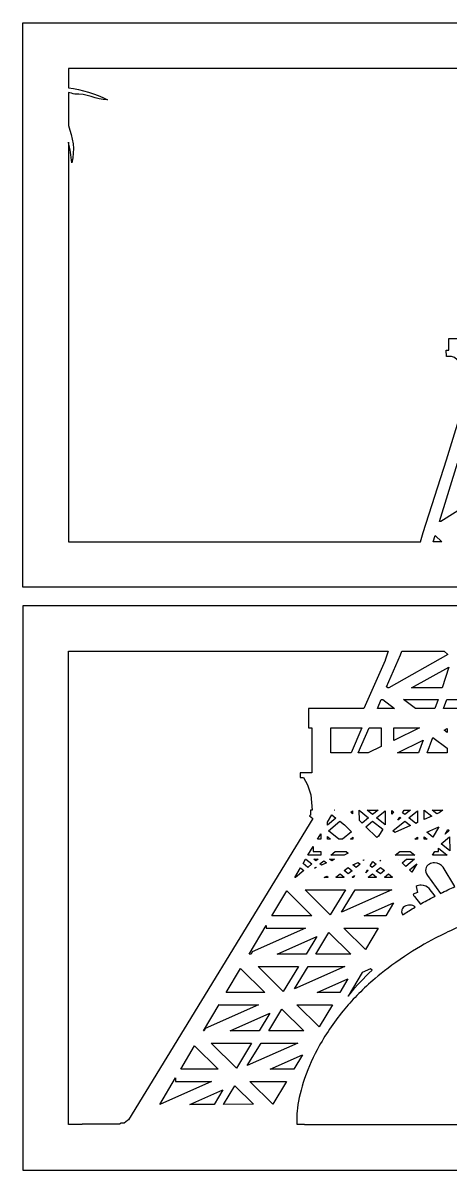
# Model space of a CAD drawing. Extents: x -437 to 3052, y -819 to 142.
# Drawn here: x -436.8 to -266.5, y -797.9 to -341.1 of the extents above; entities that cross this region are included whole.
import ezdxf

# ---------------------------------------------------------------- set-up
doc = ezdxf.new("R2010")
doc.units = 0
doc.layers.add('LAYER_1', color=7, linetype='CONTINUOUS')

msp = doc.modelspace()

# ---------------------------------------------------------------- linework, layer by layer
at = {"layer": 'LAYER_1', "color": 7}
for points in [[(-250.91, -527.54), (-270.19, -539.59), (-270.8, -539.59), (-263.59, -516.36), (-250.91, -527.54)], [(-273.25, -547.64), (-272.53, -545.24), (-269.84, -547.64), (-273.25, -547.64)], [(-259.51, -573.17), (-269.12, -573.17), (-276.84, -573.17), (-279.67, -573.17), (-284.96, -573.17), (-432.41, -573.17), (-436.81, -573.17), (-436.81, -797.89), (34.85, -797.89)], [(-395.06, -778.18), (-396.43, -779.28), (-397.61, -779.28), (-398.26, -779.6), (-413.13, -779.6), (-413.13, -779.75), (-418.67, -779.75), (-418.67, -778.18), (-418.67, -591.31), (-291.16, -591.31), (-292.42, -594.85), (-292.45, -594.9), (-300.98, -614.11), (-322.96, -614.11), (-322.96, -621.78), (-321.71, -621.78), (-321.71, -639.71), (-326.35, -639.71), (-326.35, -641.6), (-325.01, -641.6), (-323.32, -644.5), (-322.06, -648.44), (-321.51, -654.63), (-322.2, -654.63), (-322.2, -656.53), (-322.18, -656.53), (-322.59, -656.85), (-321.25, -657.89), (-394.69, -777.88), (-395.06, -778.18)], [(-286.29, -592.7), (-285.8, -591.31), (-268.84, -591.31), (-267.46, -592.51), (-291, -605.88), (-291.33, -605.88), (-291.82, -605.51), (-286.31, -592.72), (-286.29, -592.7)], [(-269.64, -605.81), (-281.88, -605.85), (-267.05, -597.6), (-269.64, -605.81)], [(-295.53, -614.11), (-294, -610.55), (-293.38, -610.55), (-288.66, -614.11), (-295.53, -614.11)], [(-272.59, -614.11), (-280.36, -614.11), (-285.1, -610.55), (-271.28, -610.55), (-272.59, -614.11)], [(-262.99, -614.11), (-269.21, -614.11), (-267.9, -610.55), (-255.68, -610.55), (-262.99, -614.11)], [(-306.02, -631.73), (-314.04, -631.73), (-314.04, -621.78), (-301.73, -621.78), (-306.02, -631.73)], [(-294.04, -621.78), (-294.04, -629.25), (-299.13, -631.73), (-303.12, -631.73), (-298.83, -621.78), (-294.04, -621.78)], [(-278.71, -621.78), (-288.98, -626.79), (-288.98, -621.78), (-278.71, -621.78)], [(-267.73, -629.88), (-267.73, -631.73), (-275.7, -631.73), (-273.43, -625.58), (-267.73, -629.88)], [(-267.73, -623.59), (-268.94, -622.69), (-267.73, -622.1), (-267.73, -623.59)], [(-287.55, -631.73), (-277.24, -626.72), (-279.09, -631.73), (-287.55, -631.73)], [(-313.66, -656.44), (-312.05, -657.72), (-315.42, -660.49), (-315.42, -659.4), (-313.66, -656.44)], [(-312.45, -654.54), (-312.58, -654.63), (-312.53, -654.54), (-312.45, -654.54)], [(-306.04, -655.36), (-305.43, -654.86), (-305.42, -655.97), (-306.04, -655.36)], [(-299, -657.61), (-301.61, -659.73), (-302.7, -658.66), (-302.74, -654.58), (-299, -657.61)], [(-297.42, -656.32), (-299.62, -654.54), (-295.23, -654.54), (-297.42, -656.32)], [(-295.83, -657.6), (-292.43, -654.83), (-292.42, -660.37), (-295.83, -657.6)], [(-289.73, -656.13), (-289.73, -654.68), (-289.14, -655.17), (-289.73, -656.13)], [(-286.12, -657.61), (-287.32, -658.58), (-286.52, -657.29), (-286.12, -657.61)], [(-284.54, -656.32), (-285.46, -655.57), (-284.83, -654.54), (-282.35, -654.54), (-284.54, -656.32)], [(-279.53, -654.81), (-279.53, -659.52), (-280.21, -659.82), (-282.96, -657.6), (-279.53, -654.81)], [(-276.83, -658.32), (-276.83, -654.59), (-273.87, -657.01), (-276.83, -658.32)], [(-273.73, -654.54), (-269.48, -654.54), (-270.89, -655.68), (-271.82, -656.09), (-273.73, -654.54)], [(-305.85, -663.18), (-309.43, -666.1), (-310.95, -666.1), (-315.07, -662.79), (-310.45, -658.99), (-308.61, -660.46), (-305.85, -663.18)], [(-295.12, -664.93), (-295.8, -665.48), (-300.18, -661.15), (-297.42, -658.89), (-293.41, -662.14), (-295.12, -664.93)], [(-289.38, -662.83), (-284.54, -658.89), (-282.27, -660.73), (-288.54, -663.51), (-289.38, -662.83)], [(-275.84, -663.36), (-271.02, -661.24), (-273.45, -665.3), (-275.84, -663.36)], [(-267.42, -662.27), (-266.86, -662.73), (-268.51, -664.1), (-267.42, -662.27)], [(-318.12, -666.1), (-319.4, -666.1), (-318.12, -663.94), (-318.12, -666.1)], [(-314.17, -666.1), (-315.42, -666.1), (-315.42, -665.1), (-314.17, -666.1)], [(-306.27, -666.1), (-305.33, -665.34), (-305.32, -666.1), (-306.27, -666.1)], [(-280.54, -666.1), (-279.52, -665.27), (-279.52, -666.1), (-280.54, -666.1)], [(-276.82, -665.15), (-275.65, -666.1), (-276.82, -666.1), (-276.82, -665.15)], [(-270.11, -668.01), (-266.73, -665.22), (-266.67, -670.8), (-270.11, -668.01)], [(-318.12, -671.03), (-318.12, -672.48), (-323.2, -672.48), (-321.16, -669.04), (-321.16, -671.03), (-318.12, -671.03)], [(-312.33, -671.03), (-308, -671.03), (-307.1, -671.75), (-308.77, -672.49), (-314.12, -672.48), (-312.33, -671.03)], [(-288.42, -672.51), (-286.6, -671.03), (-282.43, -671.03), (-280.59, -672.52), (-288.42, -672.51)], [(-272.67, -671.03), (-271.21, -671.03), (-271.21, -669.7), (-267.71, -672.53), (-273.56, -672.52), (-272.67, -671.03)], [(-321.6, -676), (-323.24, -677.34), (-325.16, -675.78), (-324.12, -674.03), (-324.02, -674.03), (-321.6, -676)], [(-320.02, -674.71), (-320.86, -674.03), (-319.18, -674.03), (-320.02, -674.71)], [(-317.83, -676.51), (-318.44, -676), (-316.87, -674.73), (-315.79, -675.6), (-317.83, -676.51)], [(-312.6, -674.03), (-313.05, -674.39), (-313.73, -674.69), (-314.55, -674.03), (-312.6, -674.03)], [(-302.36, -676.09), (-303.96, -677.39), (-305.3, -676.32), (-303.22, -675.41), (-302.36, -676.09)], [(-300.93, -674.4), (-301.06, -674.6), (-301.18, -674.51), (-300.93, -674.4)], [(-295.94, -676.09), (-297.56, -677.39), (-298.44, -676.68), (-297.38, -674.95), (-295.94, -676.09)], [(-294.37, -674.52), (-294.2, -674.69), (-294.35, -674.81), (-294.61, -674.6), (-294.32, -674.6), (-294.37, -674.52)], [(-287.1, -674.05), (-287.12, -674.06), (-287.13, -674.05), (-287.1, -674.05)], [(-284.21, -676.94), (-285.68, -675.48), (-283.94, -674.05), (-280.66, -674.05), (-284.21, -676.94)], [(-279.81, -675.92), (-281.83, -679.29), (-282.78, -678.35), (-279.81, -675.92)], [(-324.81, -678.63), (-328.16, -681.36), (-328.48, -681.36), (-326.19, -677.5), (-324.81, -678.63)], [(-319.88, -677.41), (-320.52, -677.7), (-320.02, -677.3), (-319.88, -677.41)], [(-308.78, -681.26), (-308.9, -681.36), (-311.9, -681.36), (-312.04, -681.24), (-310.41, -679.95), (-308.78, -681.26)], [(-308.79, -678.66), (-307.16, -677.36), (-305.55, -678.67), (-307.17, -679.97), (-308.79, -678.66)], [(-304.7, -680.54), (-305.2, -681.36), (-305.45, -681.36), (-305.58, -681.25), (-304.7, -680.54)], [(-299.49, -678.38), (-299.14, -678.66), (-300.18, -679.5), (-299.49, -678.38)], [(-297.52, -679.95), (-295.89, -681.24), (-296.04, -681.36), (-299.03, -681.36), (-299.15, -681.26), (-297.52, -679.95)], [(-295.95, -678.68), (-294.34, -677.37), (-292.73, -678.66), (-294.33, -679.96), (-295.95, -678.68)], [(-292.58, -681.36), (-292.73, -681.24), (-291.13, -679.93), (-289.48, -681.25), (-289.61, -681.36), (-292.58, -681.36)], [(-315.2, -681.24), (-315.35, -681.36), (-316.77, -681.36), (-315.65, -680.87), (-315.2, -681.24)], [(-321.62, -696.62), (-337.56, -696.62), (-331.66, -686.7), (-321.62, -696.62)], [(-308.22, -686.29), (-314.31, -696.21), (-324.34, -686.29), (-308.22, -686.29)], [(-304.35, -686.29), (-289.79, -686.29), (-309.81, -695.17), (-304.35, -686.29)], [(-300.77, -696.62), (-289.15, -691.51), (-292.21, -696.62), (-300.77, -696.62)], [(-324.19, -701.55), (-345.42, -710.96), (-345.85, -711.88), (-346.64, -711.88), (-339.87, -700.5), (-339.87, -701.55), (-324.19, -701.55)], [(-320.08, -711.88), (-314.82, -703.33), (-306.16, -711.88), (-320.08, -711.88)], [(-300.28, -710.08), (-308.9, -701.55), (-295.16, -701.55), (-300.28, -710.08)], [(-323.92, -711.88), (-335.48, -711.88), (-319.65, -704.92), (-323.92, -711.88)], [(-333.02, -726.73), (-343.06, -716.81), (-326.95, -716.81), (-333.02, -726.73)], [(-323.11, -716.81), (-308.51, -716.81), (-328.59, -725.72), (-323.11, -716.81)], [(-340.33, -727.14), (-355.73, -727.14), (-350.03, -717.57), (-340.33, -727.14)], [(-319.49, -727.14), (-307.28, -721.78), (-310.5, -727.14), (-319.49, -727.14)], [(-342.91, -732.07), (-364.14, -741.49), (-364.57, -742.4), (-364.81, -742.4), (-358.59, -731.95), (-358.59, -732.07), (-342.91, -732.07)], [(-338.37, -735.44), (-342.64, -742.4), (-354.19, -742.4), (-338.37, -735.44)], [(-338.85, -742.4), (-333.57, -733.82), (-324.88, -742.4), (-338.85, -742.4)], [(-327.62, -732.07), (-313.45, -732.07), (-318.72, -740.87), (-327.62, -732.07)], [(-359.05, -757.66), (-373.89, -757.66), (-368.4, -748.43), (-359.05, -757.66)], [(-361.77, -747.33), (-345.66, -747.33), (-351.74, -757.25), (-361.77, -747.33)], [(-341.88, -747.33), (-327.22, -747.33), (-347.38, -756.27), (-341.88, -747.33)], [(-338.2, -757.66), (-325.41, -752.04), (-328.78, -757.66), (-338.2, -757.66)], [(-375.98, -761.19), (-375.98, -762.6), (-361.62, -762.6), (-382.27, -771.75), (-375.98, -761.19)], [(-337.14, -771.62), (-337.2, -771.62), (-346.33, -762.6), (-331.74, -762.6), (-337.14, -771.62)], [(-360.64, -771.74), (-370.34, -771.8), (-357.09, -765.97), (-360.64, -771.74)], [(-356.88, -771.72), (-352.32, -764.31), (-344.88, -771.66), (-356.88, -771.72)]]:
    msp.add_lwpolyline(points, dxfattribs=at)
for points, knots in [([(28.36, -341.05), (28.36, -341.05), (15.3, -341.05), (15.3, -341.05), (15.3, -341.05), (12.58, -341.05), (12.58, -341.05), (12.58, -341.05), (12.39, -341.05), (12.39, -341.05), (12.39, -341.05), (-47.29, -341.05), (-47.29, -341.05), (-47.29, -341.05), (-52.12, -341.05), (-52.12, -341.05), (-52.12, -341.05), (-57.39, -341.05), (-57.39, -341.05), (-57.39, -341.05), (-165.37, -341.05), (-165.37, -341.05), (-165.37, -341.05), (-168.95, -341.05), (-168.95, -341.05), (-168.95, -341.05), (-179.53, -341.05), (-179.53, -341.05), (-179.53, -341.05), (-186.25, -341.05), (-186.25, -341.05), (-186.25, -341.05), (-196.2, -341.05), (-196.2, -341.05), (-196.2, -341.05), (-198.37, -341.05), (-198.37, -341.05), (-198.37, -341.05), (-198.96, -341.05), (-198.96, -341.05), (-198.96, -341.05), (-202.5, -341.05), (-202.5, -341.05), (-202.5, -341.05), (-203.52, -341.05), (-203.52, -341.05), (-203.52, -341.05), (-205.69, -341.05), (-205.69, -341.05), (-205.69, -341.05), (-215.54, -341.05), (-215.54, -341.05), (-215.54, -341.05), (-220.3, -341.05), (-220.3, -341.05), (-220.3, -341.05), (-232.94, -341.05), (-232.94, -341.05), (-232.94, -341.05), (-236.52, -341.05), (-236.52, -341.05), (-236.52, -341.05), (-432.41, -341.05), (-432.41, -341.05), (-432.41, -341.05), (-436.81, -341.05), (-436.81, -341.05), (-436.81, -341.05), (-436.81, -356.63), (-436.81, -356.63), (-436.81, -356.63), (-436.81, -360.08), (-436.81, -360.08), (-436.81, -360.08), (-436.81, -436.17), (-436.81, -436.17), (-436.81, -436.17), (-436.81, -438.32), (-436.81, -438.32), (-436.81, -438.32), (-436.81, -565.78), (-436.81, -565.78), (-436.81, -565.78), (-432.41, -565.78), (-432.41, -565.78), (-432.41, -565.78), (-283.99, -565.78), (-283.99, -565.78), (-283.99, -565.78), (-278.73, -565.78), (-278.73, -565.78), (-278.73, -565.78), (-271.96, -565.78), (-271.96, -565.78), (-271.96, -565.78), (-264.07, -565.78), (-264.07, -565.78), (-264.07, -565.78), (-258.65, -565.78), (-258.65, -565.78), (-258.65, -565.78), (-255.32, -565.78), (-255.32, -565.78), (-255.32, -565.78), (-249.48, -565.78), (-249.48, -565.78), (-249.48, -565.78), (-242.25, -565.78), (-242.25, -565.78), (-242.25, -565.78), (-238.3, -565.78), (-238.3, -565.78), (-238.3, -565.78), (-235.56, -565.78), (-235.56, -565.78), (-235.56, -565.78), (-166.33, -565.78), (-166.33, -565.78), (-166.33, -565.78), (-163.59, -565.78), (-163.59, -565.78), (-163.59, -565.78), (-157.59, -565.78), (-157.59, -565.78), (-157.59, -565.78), (-150.36, -565.78), (-150.36, -565.78), (-150.36, -565.78), (-144.52, -565.78), (-144.52, -565.78), (-144.52, -565.78), (-141.19, -565.78), (-141.19, -565.78), (-141.19, -565.78), (-135.77, -565.78), (-135.77, -565.78), (-135.77, -565.78), (-127.88, -565.78), (-127.88, -565.78), (-127.88, -565.78), (-123.16, -565.78), (-123.16, -565.78), (-123.16, -565.78), (-117.9, -565.78), (-117.9, -565.78), (-117.9, -565.78), (-20.66, -565.78), (-20.66, -565.78), (-20.66, -565.78), (-19.56, -565.78), (-19.56, -565.78), (-19.56, -565.78), (-9.58, -565.78), (-9.58, -565.78), (-9.58, -565.78), (-6.75, -565.78), (-6.75, -565.78), (-6.75, -565.78), (1.15, -565.78), (1.15, -565.78), (1.15, -565.78), (3.33, -565.78), (3.33, -565.78), (3.33, -565.78), (26.2, -565.78), (26.2, -565.78), (26.2, -565.78), (27.77, -565.78), (27.77, -565.78), (27.97, -565.6), (28.17, -565.41), (28.36, -565.23), (28.36, -565.23), (28.36, -565.78), (28.36, -565.78), (28.36, -565.78), (34.85, -565.78), (34.85, -565.78), (34.85, -565.78), (34.85, -557.04), (34.85, -557.04), (34.85, -557.04), (34.85, -553.54), (34.85, -553.54), (34.85, -553.54), (34.85, -542.28), (34.85, -542.28), (34.85, -542.28), (34.85, -538.37), (34.85, -538.37), (34.85, -538.37), (34.85, -528.08), (34.85, -528.08), (34.85, -528.08), (34.85, -523.79), (34.85, -523.79), (34.85, -523.79), (34.85, -507.18), (34.85, -507.18), (34.85, -507.18), (34.85, -491.04), (34.85, -491.04), (34.85, -491.04), (34.85, -485.68), (34.85, -485.68), (34.85, -485.68), (34.85, -482.61), (34.85, -482.61), (34.85, -482.61), (34.85, -469.39), (34.85, -469.39), (34.85, -469.39), (34.85, -466.6), (34.85, -466.6), (34.85, -466.6), (34.85, -456.54), (34.85, -456.54), (34.85, -456.54), (34.85, -445.89), (34.85, -445.89), (34.85, -445.89), (34.85, -422.65), (34.85, -422.65), (34.85, -422.65), (34.85, -410.75), (34.85, -410.75), (34.85, -410.75), (34.85, -394.08), (34.85, -394.08), (34.85, -394.08), (34.85, -387.98), (34.85, -387.98), (34.85, -387.98), (34.85, -369.64), (34.85, -369.64), (34.85, -369.64), (34.85, -362.57), (34.85, -362.57), (34.85, -362.57), (34.85, -358.99), (34.85, -358.99), (34.85, -358.99), (34.85, -356.34), (34.85, -356.34), (34.85, -356.34), (34.85, -352.51), (34.85, -352.51), (34.85, -352.51), (34.85, -344.19), (34.85, -344.19), (34.85, -344.19), (34.85, -342.39), (34.85, -342.39), (34.85, -342.39), (34.85, -341.05), (34.85, -341.05), (34.85, -341.05), (32.71, -341.05), (32.71, -341.05), (32.71, -341.05), (28.36, -341.05), (28.36, -341.05)], [0, 0, 0, 0, 1, 1, 1, 2, 2, 2, 3, 3, 3, 4, 4, 4, 5, 5, 5, 6, 6, 6, 7, 7, 7, 8, 8, 8, 9, 9, 9, 10, 10, 10, 11, 11, 11, 12, 12, 12, 13, 13, 13, 14, 14, 14, 15, 15, 15, 16, 16, 16, 17, 17, 17, 18, 18, 18, 19, 19, 19, 20, 20, 20, 21, 21, 21, 22, 22, 22, 23, 23, 23, 24, 24, 24, 25, 25, 25, 26, 26, 26, 27, 27, 27, 28, 28, 28, 29, 29, 29, 30, 30, 30, 31, 31, 31, 32, 32, 32, 33, 33, 33, 34, 34, 34, 35, 35, 35, 36, 36, 36, 37, 37, 37, 38, 38, 38, 39, 39, 39, 40, 40, 40, 41, 41, 41, 42, 42, 42, 43, 43, 43, 44, 44, 44, 45, 45, 45, 46, 46, 46, 47, 47, 47, 48, 48, 48, 49, 49, 49, 50, 50, 50, 51, 51, 51, 52, 52, 52, 53, 53, 53, 54, 54, 54, 55, 55, 55, 56, 56, 56, 57, 57, 57, 58, 58, 58, 59, 59, 59, 60, 60, 60, 61, 61, 61, 62, 62, 62, 63, 63, 63, 64, 64, 64, 65, 65, 65, 66, 66, 66, 67, 67, 67, 68, 68, 68, 69, 69, 69, 70, 70, 70, 71, 71, 71, 72, 72, 72, 73, 73, 73, 74, 74, 74, 75, 75, 75, 76, 76, 76, 77, 77, 77, 78, 78, 78, 79, 79, 79, 80, 80, 80, 81, 81, 81, 82, 82, 82, 83, 83, 83, 84, 84, 84, 85, 85, 85, 86, 86, 86, 87, 87, 87, 87]), ([(-278.36, -547.64), (-278.36, -547.64), (-418.67, -547.64), (-418.67, -547.64), (-418.67, -547.64), (-418.67, -388.52), (-418.67, -388.52), (-418.06, -391.22), (-417.56, -393.93), (-417.34, -396.73), (-416.03, -391.55), (-416.89, -386.63), (-418.67, -381.91), (-418.67, -381.91), (-418.67, -368.74), (-418.67, -368.74), (-417.85, -368.97), (-417.02, -369.19), (-416.18, -369.4), (-411.64, -369.02), (-407.55, -371.66), (-403.13, -371.64), (-407.94, -369.16), (-413.26, -367.64), (-418.67, -366.85), (-418.67, -366.85), (-418.67, -359.19), (-418.67, -359.19), (-418.67, -359.19), (-238.13, -359.19), (-238.13, -359.19), (-238.13, -359.19), (-240.72, -384.32), (-240.72, -384.32), (-240.72, -384.32), (-244.63, -414.02), (-244.63, -414.02), (-244.63, -414.02), (-244.63, -414.04), (-244.63, -414.04), (-244.63, -414.04), (-249.89, -444.05), (-249.89, -444.05), (-249.89, -444.05), (-249.89, -444.08), (-249.89, -444.08), (-249.89, -444.08), (-254.09, -466.69), (-254.09, -466.69), (-254.09, -466.69), (-267.09, -466.69), (-267.09, -466.69), (-267.09, -466.69), (-267.09, -471.41), (-267.09, -471.41), (-267.09, -471.41), (-268.11, -471.41), (-268.11, -471.41), (-268.11, -471.41), (-267.93, -473.94), (-267.93, -473.94), (-267.93, -473.94), (-265.99, -473.94), (-265.99, -473.94), (-262.55, -474.46), (-260.43, -479.6), (-260.17, -488.04), (-260.17, -488.04), (-260.16, -488.32), (-260.16, -488.32), (-260.16, -488.32), (-259.67, -488.32), (-259.67, -488.32), (-259.67, -488.32), (-259.81, -488.74), (-259.81, -488.74), (-259.81, -488.74), (-267.97, -515.06), (-267.97, -515.06), (-267.97, -515.06), (-277.21, -543.95), (-277.21, -543.95), (-277.21, -543.95), (-278.36, -547.64), (-278.36, -547.64)], [0, 0, 0, 0, 1, 1, 1, 2, 2, 2, 3, 3, 3, 4, 4, 4, 5, 5, 5, 6, 6, 6, 7, 7, 7, 8, 8, 8, 9, 9, 9, 10, 10, 10, 11, 11, 11, 12, 12, 12, 13, 13, 13, 14, 14, 14, 15, 15, 15, 16, 16, 16, 17, 17, 17, 18, 18, 18, 19, 19, 19, 20, 20, 20, 21, 21, 21, 22, 22, 22, 23, 23, 23, 24, 24, 24, 25, 25, 25, 26, 26, 26, 27, 27, 27, 28, 28, 28, 28]), ([(-275.6, -680.55), (-276.24, -679.67), (-276.47, -678.75), (-276.27, -677.9), (-276.09, -677.12), (-275.56, -676.44), (-274.8, -676.03), (-274.23, -675.73), (-273.5, -675.56), (-272.76, -675.56), (-271.29, -675.56), (-270.05, -676.2), (-269.36, -677.32), (-269.36, -677.32), (-264.65, -685.01), (-264.65, -685.01), (-266.41, -685.8), (-268.25, -686.69), (-270.4, -687.77), (-270.4, -687.77), (-275.6, -680.55), (-275.6, -680.55)], [0, 0, 0, 0, 1, 1, 1, 2, 2, 2, 3, 3, 3, 4, 4, 4, 5, 5, 5, 6, 6, 6, 7, 7, 7, 7]), ([(-280.76, -688.99), (-281, -688.69), (-281.18, -688.38), (-281.29, -688.05), (-281.29, -688.05), (-279.54, -687.29), (-279.54, -687.29), (-279.54, -687.29), (-280.1, -684.99), (-280.1, -684.99), (-280.1, -684.99), (-280.06, -684.96), (-280.06, -684.96), (-279.55, -684.62), (-278.84, -684.43), (-278.05, -684.43), (-276.76, -684.43), (-275.53, -684.93), (-274.93, -685.71), (-274.93, -685.71), (-272.52, -688.86), (-272.52, -688.86), (-272.59, -688.89), (-272.67, -688.93), (-272.73, -688.97), (-274.94, -690.1), (-276.73, -691.05), (-278.36, -691.96), (-278.36, -691.96), (-280.76, -688.99), (-280.76, -688.99)], [0, 0, 0, 0, 1, 1, 1, 2, 2, 2, 3, 3, 3, 4, 4, 4, 5, 5, 5, 6, 6, 6, 7, 7, 7, 8, 8, 8, 9, 9, 9, 10, 10, 10, 10]), ([(-74.24, -779.6), (-74.24, -779.6), (-77.38, -779.6), (-77.38, -779.6), (-77.38, -779.6), (-77.38, -779.75), (-77.38, -779.75), (-77.38, -779.75), (-324.58, -779.75), (-324.58, -779.75), (-324.58, -779.75), (-324.58, -779.6), (-324.58, -779.6), (-324.58, -779.6), (-327.65, -779.6), (-327.65, -779.6), (-327.65, -779.15), (-327.65, -778.67), (-327.65, -778.18), (-327.63, -776.41), (-327.57, -774.5), (-327.41, -773.23), (-326.92, -769.52), (-325.97, -765.65), (-324.52, -761.42), (-322.94, -756.83), (-320.99, -752.48), (-318.73, -748.47), (-315.76, -743.23), (-312.31, -738.25), (-308.48, -733.67), (-305.11, -729.64), (-301.07, -725.59), (-296.47, -721.62), (-293.29, -718.87), (-289.65, -716.17), (-284.67, -712.84), (-280.33, -709.96), (-276.35, -707.58), (-272.48, -705.58), (-267.15, -702.81), (-261.47, -700.26), (-255.59, -698), (-250.96, -696.23), (-244.83, -693.99), (-238.4, -692.44), (-232.58, -691.04), (-226.39, -690.21), (-220.58, -689.52), (-214.73, -688.78), (-208.87, -688.45), (-200.99, -688.4), (-200.67, -688.39), (-200.35, -688.39), (-200.03, -688.39), (-194.31, -688.39), (-188.53, -688.74), (-181.31, -689.52), (-175.49, -690.21), (-169.31, -691.04), (-163.49, -692.44), (-157.06, -693.99), (-150.92, -696.23), (-146.3, -698), (-140.44, -700.25), (-134.75, -702.8), (-129.41, -705.58), (-125.55, -707.58), (-121.56, -709.95), (-117.22, -712.84), (-112.23, -716.17), (-108.59, -718.88), (-105.42, -721.62), (-100.81, -725.6), (-96.77, -729.66), (-93.41, -733.67), (-89.57, -738.26), (-86.12, -743.24), (-83.16, -748.47), (-80.9, -752.48), (-78.95, -756.83), (-77.37, -761.42), (-75.92, -765.64), (-74.97, -769.5), (-74.48, -773.23), (-74.31, -774.48), (-74.26, -776.4), (-74.24, -778.18), (-74.24, -778.67), (-74.24, -779.15), (-74.24, -779.6)], [0, 0, 0, 0, 1, 1, 1, 2, 2, 2, 3, 3, 3, 4, 4, 4, 5, 5, 5, 6, 6, 6, 7, 7, 7, 8, 8, 8, 9, 9, 9, 10, 10, 10, 11, 11, 11, 12, 12, 12, 13, 13, 13, 14, 14, 14, 15, 15, 15, 16, 16, 16, 17, 17, 17, 18, 18, 18, 19, 19, 19, 20, 20, 20, 21, 21, 21, 22, 22, 22, 23, 23, 23, 24, 24, 24, 25, 25, 25, 26, 26, 26, 27, 27, 27, 28, 28, 28, 29, 29, 29, 30, 30, 30, 30]), ([(-285.82, -694.58), (-285.75, -694.12), (-285.5, -693.46), (-284.72, -692.98), (-284.07, -692.57), (-283.28, -692.35), (-282.49, -692.35), (-281.65, -692.35), (-280.93, -692.61), (-280.58, -693.05), (-280.58, -693.05), (-280.48, -693.17), (-280.48, -693.17), (-282.14, -694.15), (-283.6, -695.07), (-284.94, -695.99), (-284.94, -695.99), (-285.24, -696.2), (-285.32, -696.26), (-285.32, -696.26), (-285.49, -696.06), (-285.49, -696.06), (-285.73, -695.79), (-285.92, -695.23), (-285.82, -694.58)], [0, 0, 0, 0, 1, 1, 1, 2, 2, 2, 3, 3, 3, 4, 4, 4, 5, 5, 5, 6, 6, 6, 7, 7, 7, 8, 8, 8, 8]), ([(-301.56, -719.26), (-301.56, -719.26), (-298.26, -717.81), (-298.26, -717.81), (-298.26, -717.81), (-298.29, -717.69), (-298.29, -717.69), (-298.29, -717.69), (-297.64, -718.29), (-297.64, -718.29), (-301.01, -721.49), (-303.89, -724.56), (-306.42, -727.68), (-306.66, -727.98), (-306.91, -728.28), (-307.15, -728.58), (-307.15, -728.58), (-301.56, -719.26), (-301.56, -719.26)], [0, 0, 0, 0, 1, 1, 1, 2, 2, 2, 3, 3, 3, 4, 4, 4, 5, 5, 5, 6, 6, 6, 6])]:
    msp.add_open_spline(points, degree=3, knots=knots, dxfattribs=at)

doc.saveas('drawing.dxf')
